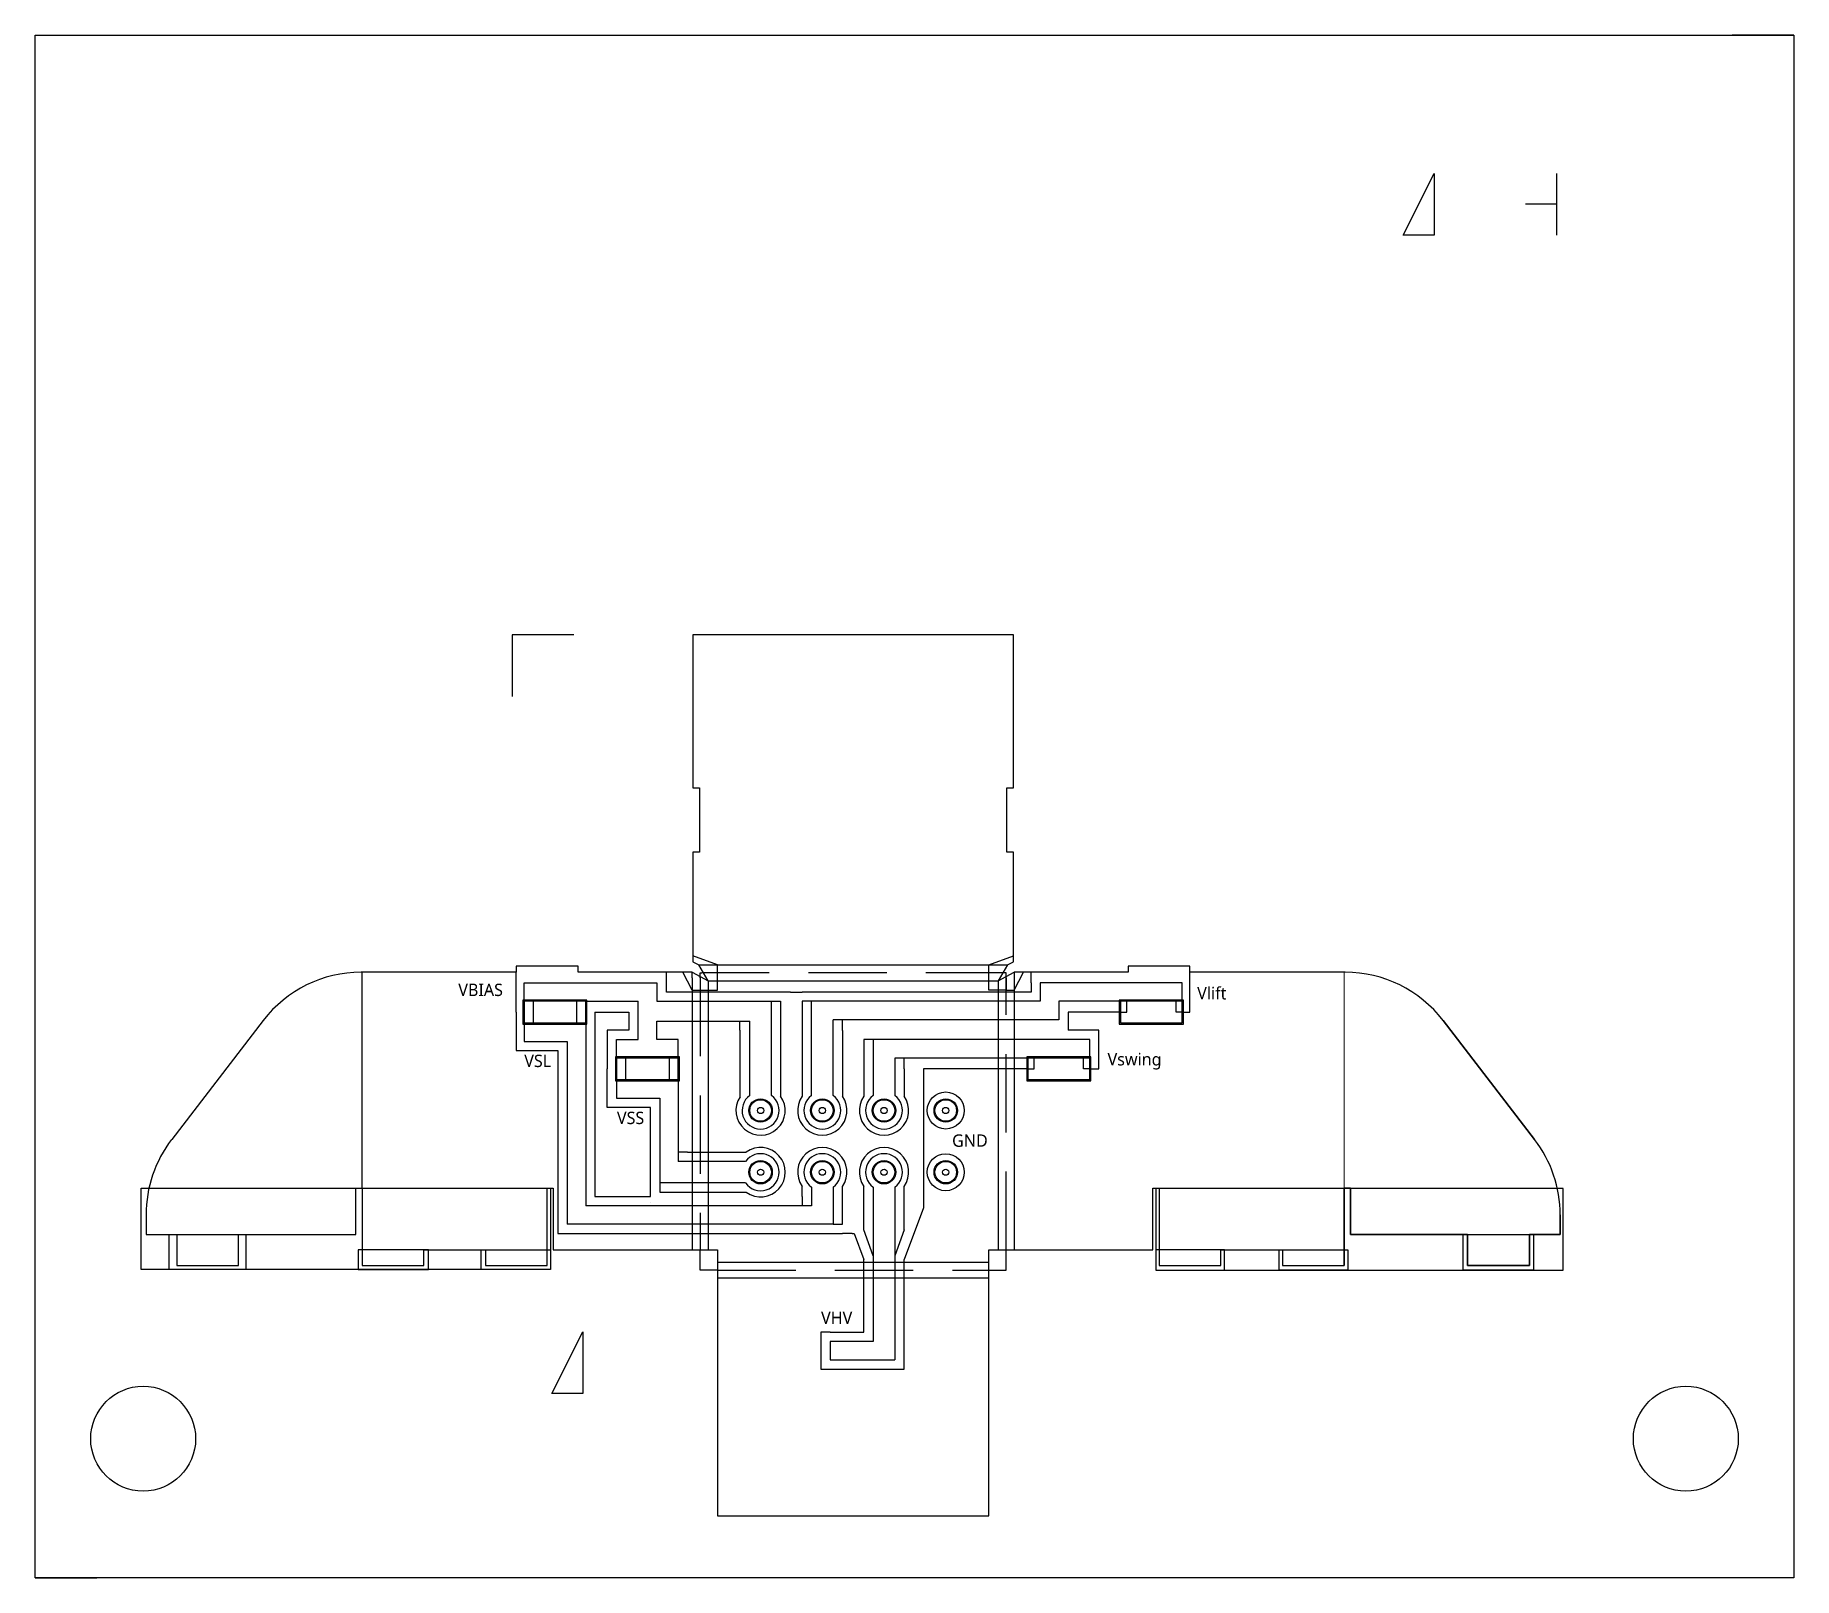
# Model space of a CAD drawing. Header units: millimetres. Extents: x 5.3 to 33.8, y 19.4 to 44.4.
import ezdxf

# ---------------------------------------------------------------- set-up
doc = ezdxf.new("R2010")
doc.units = ezdxf.units.MM
doc.linetypes.add('CENTERX2', pattern=[20.32, 12.7, -2.54, 2.54, -2.54])
doc.linetypes.add('HIDDEN', pattern=[1.905, 1.27, -0.635])
for name, color, linetype in [('Copper', 40, 'Continuous'), ('Copper_Release', 32, 'Continuous'), ('FR4', 50, 'Continuous'), ('FR4_Raster', 60, 'Continuous'), ('Markers', 134, 'Continuous'), ('Outline', 74, 'Continuous'), ('Release_100um_holes', 11, 'Continuous'), ('Release_380um_holes', 10, 'Continuous'), ('Traces', 160, 'Continuous')]:
    doc.layers.add(name, color=color, linetype=linetype)

# ---------------------------------------------------------------- blocks, each defined once
blk = doc.blocks.new('*U1')
blk.add_circle((0, 0), 0.175)
blk = doc.blocks.new('*U2')
at = {"color": 0, "linetype": 'ByBlock', "lineweight": -2, "transparency": 16777216}
for p in [(0, 0), (1, 0), (2, 0), (3, 0), (0, -1), (1, -1), (2, -1), (3, -1)]:
    blk.add_blockref('*U1', p, dxfattribs=at)

msp = doc.modelspace()

# ---------------------------------------------------------------- linework, layer by layer
at = {"linetype": 'Continuous', "lineweight": 25}
for p, q in [((15.99, 34.719), (15.99, 32.239)), ((21.19, 34.719), (15.99, 34.719)), ((21.19, 32.239), (21.19, 34.719)), ((15.99, 32.239), (16.1, 32.239)), ((16.1, 32.239), (16.1, 31.199)), ((21.08, 32.239), (21.19, 32.239)), ((21.08, 31.199), (21.08, 32.239)), ((15.99, 31.199), (15.99, 29.419)), ((16.1, 31.199), (15.99, 31.199)), ((21.19, 31.199), (21.08, 31.199)), ((21.19, 29.419), (21.19, 31.199)), ((15.99, 29.419), (16.09, 29.369)), ((16.24, 29.11), (16.09, 29.369)), ((21.09, 29.369), (20.94, 29.11)), ((21.09, 29.369), (21.19, 29.419)), ((13.131, 29.25), (10.616, 29.25)), ((13.131, 29.35), (13.131, 29.25)), ((14.131, 29.35), (13.131, 29.35)), ((14.131, 29.25), (14.131, 29.35)), ((15.981, 29.25), (14.131, 29.25)), ((15.981, 29.25), (16.24, 29.11)), ((20.94, 29.11), (21.198, 29.25)), ((23.048, 29.25), (21.198, 29.25)), ((23.048, 29.35), (23.048, 29.25)), ((24.048, 29.35), (23.048, 29.35)), ((24.048, 29.25), (24.048, 29.35)), ((26.564, 29.25), (24.048, 29.25)), ((14.256, 28.78), (13.256, 28.78)), ((13.256, 28.78), (13.256, 28.43)), ((14.256, 28.43), (14.256, 28.78)), ((23.923, 28.78), (22.923, 28.78)), ((22.923, 28.78), (22.923, 28.43)), ((23.923, 28.43), (23.923, 28.78)), ((9.031, 28.47), (7.546, 26.539)), ((13.256, 28.43), (14.256, 28.43)), ((22.923, 28.43), (23.923, 28.43)), ((29.634, 26.539), (28.149, 28.47)), ((15.756, 27.86), (14.756, 27.86)), ((14.756, 27.86), (14.756, 27.51)), ((15.756, 27.51), (15.756, 27.86)), ((22.423, 27.86), (21.423, 27.86)), ((21.423, 27.86), (21.423, 27.51)), ((22.423, 27.51), (22.423, 27.86)), ((14.756, 27.51), (15.756, 27.51)), ((21.423, 27.51), (22.423, 27.51)), ((10.531, 25.75), (10.631, 25.75)), ((10.531, 25), (10.531, 25.75)), ((10.631, 25.75), (10.631, 24.5)), ((13.631, 25.75), (13.731, 25.75)), ((13.631, 24.5), (13.631, 25.75)), ((13.731, 25.75), (13.731, 24.75)), ((23.448, 25.75), (23.548, 25.75)), ((23.448, 24.75), (23.448, 25.75)), ((23.548, 25.75), (23.548, 24.5)), ((26.548, 24.5), (26.548, 25.75)), ((26.548, 25.75), (26.648, 25.75)), ((26.548, 24.5), (26.548, 25.75)), ((26.648, 25.75), (26.648, 25)), ((7.131, 25.32), (7.131, 25)), ((30.048, 25), (30.048, 25.32)), ((7.131, 25), (7.631, 25)), ((7.631, 25), (7.631, 24.5)), ((8.631, 25), (10.531, 25)), ((8.631, 24.5), (8.631, 25)), ((26.648, 25), (28.548, 25)), ((28.548, 25), (28.548, 24.5)), ((29.548, 25), (30.048, 25)), ((29.548, 24.5), (29.548, 25)), ((11.631, 24.75), (12.631, 24.75)), ((11.631, 24.5), (11.631, 24.75)), ((12.631, 24.75), (12.631, 24.5)), ((13.731, 24.75), (16.39, 24.75)), ((16.39, 24.75), (16.39, 20.442)), ((20.79, 24.75), (23.448, 24.75)), ((20.79, 20.442), (20.79, 24.75)), ((24.548, 24.75), (25.548, 24.75)), ((24.548, 24.5), (24.548, 24.75)), ((25.548, 24.75), (25.548, 24.5)), ((7.631, 24.5), (8.631, 24.5)), ((10.631, 24.5), (11.631, 24.5)), ((12.631, 24.5), (13.631, 24.5)), ((23.548, 24.5), (24.548, 24.5)), ((25.548, 24.5), (26.548, 24.5)), ((28.548, 24.5), (29.548, 24.5)), ((16.39, 20.442), (20.79, 20.442))]:
    msp.add_line(p, q, dxfattribs=at)
for p, q in [((16.39, 29.369), (15.99, 29.519)), ((16.09, 29.369), (21.09, 29.369)), ((16.39, 29.16), (16.39, 29.369)), ((20.79, 29.369), (21.19, 29.519)), ((20.79, 29.24), (20.79, 29.369)), ((10.631, 25.75), (10.631, 29.25)), ((15.981, 28.96), (15.831, 29.25)), ((15.981, 29.16), (15.981, 29.25)), ((15.981, 29.16), (15.981, 24.75)), ((15.981, 29.16), (15.981, 28.96)), ((16.11, 29.16), (16.11, 29.24)), ((16.11, 29.24), (16.14, 29.24)), ((16.24, 29.11), (16.24, 24.75)), ((16.24, 29.11), (20.94, 29.11)), ((16.39, 28.96), (16.39, 29.16)), ((20.79, 29.16), (20.79, 29.24)), ((20.79, 28.96), (20.79, 29.16)), ((20.94, 29.11), (20.94, 24.75)), ((21.069, 29.24), (21.04, 29.24)), ((21.069, 29.16), (21.069, 29.24)), ((21.069, 29.16), (21.069, 28.96)), ((21.198, 29.25), (21.198, 24.75)), ((21.198, 28.96), (21.348, 29.25)), ((15.981, 28.96), (16.19, 28.96)), ((16.19, 28.96), (16.39, 28.96)), ((20.99, 28.96), (20.79, 28.96)), ((21.069, 28.96), (20.99, 28.96)), ((21.069, 28.96), (21.198, 28.96)), ((16.11, 24.421), (16.11, 24.75)), ((16.39, 24.551), (20.79, 24.551)), ((21.069, 24.421), (21.069, 24.75)), ((16.39, 24.421), (16.11, 24.421)), ((20.79, 24.291), (16.39, 24.291)), ((20.79, 24.421), (21.069, 24.421))]:
    msp.add_line(p, q)
at = {"linetype": 'HIDDEN'}
for p, q in [((16.11, 29.16), (16.11, 24.75)), ((21.04, 29.24), (16.14, 29.24)), ((21.069, 24.75), (21.069, 29.16)), ((16.39, 24.421), (20.79, 24.421))]:
    msp.add_line(p, q, dxfattribs=at)
at = {"linetype": 'CENTERX2', "lineweight": 18}
msp.add_line((26.548, 25.75), (26.548, 29.25), dxfattribs=at)
at = {"linetype": 'Continuous', "lineweight": 25}
for centre, start, end in [((10.616, 27.25), 90, 142.4314), ((26.564, 27.25), 37.5686, 90), ((9.131, 25.32), 142.4314, 180), ((28.048, 25.32), 0, 37.5686)]:
    msp.add_arc(centre, 2, start, end, dxfattribs=at)
at = {"layer": 'Copper'}
for p, q in [((33.834, 44.436), (32.834, 44.436)), ((33.834, 44.436), (33.834, 43.436)), ((13.131, 28.605), (13.131, 29.25)), ((13.256, 28.78), (13.256, 29.08)), ((13.256, 29.08), (15.406, 29.08)), ((15.406, 29.08), (15.406, 28.78)), ((15.565, 28.93), (15.565, 29.25)), ((21.473, 29.08), (21.473, 29.25)), ((21.473, 29.08), (21.473, 28.93)), ((23.923, 29.08), (21.623, 29.08)), ((21.623, 29.08), (21.623, 28.78)), ((23.923, 28.78), (23.923, 29.08)), ((24.048, 28.605), (24.048, 29.25)), ((17.415, 28.93), (15.565, 28.93)), ((17.575, 28.93), (17.415, 28.93)), ((17.575, 28.93), (17.605, 28.93)), ((17.605, 28.93), (17.765, 28.93)), ((17.915, 28.93), (17.765, 28.93)), ((21.473, 28.93), (17.915, 28.93)), ((13.131, 28.605), (13.131, 28.13)), ((13.406, 28.78), (13.406, 28.43)), ((14.106, 28.78), (14.106, 28.43)), ((14.256, 28.78), (15.106, 28.78)), ((14.406, 28.605), (14.956, 28.605)), ((14.406, 28.605), (14.406, 25.617)), ((14.956, 28.605), (14.956, 28.31)), ((15.106, 28.16), (15.106, 28.78)), ((15.406, 28.78), (17.265, 28.78)), ((17.265, 28.78), (17.415, 28.78)), ((17.415, 28.78), (17.415, 27.243)), ((17.765, 28.78), (17.765, 27.243)), ((17.915, 28.78), (17.765, 28.78)), ((21.623, 28.78), (17.915, 28.78)), ((22.923, 28.78), (21.923, 28.78)), ((21.923, 28.78), (21.923, 28.48)), ((22.923, 28.605), (22.073, 28.605)), ((22.073, 28.605), (22.073, 28.31)), ((22.923, 28.605), (23.023, 28.605)), ((23.023, 28.605), (23.023, 28.78)), ((23.823, 28.605), (23.823, 28.78)), ((23.923, 28.605), (23.823, 28.605)), ((23.923, 28.605), (24.048, 28.605)), ((13.256, 28.43), (13.256, 28.13)), ((14.256, 28.43), (14.256, 25.467)), ((14.956, 28.31), (14.606, 28.31)), ((14.606, 28.31), (14.606, 27.685)), ((15.406, 28.16), (15.406, 28.46)), ((15.406, 28.46), (16.756, 28.46)), ((16.756, 28.31), (16.756, 28.46)), ((16.756, 28.31), (16.756, 27.231)), ((21.923, 28.48), (18.415, 28.48)), ((18.415, 28.305), (18.415, 28.48)), ((18.415, 28.305), (18.415, 27.243)), ((22.573, 28.31), (22.073, 28.31)), ((22.573, 27.685), (22.573, 28.31)), ((13.131, 28.13), (13.131, 27.98)), ((13.131, 27.98), (13.806, 27.98)), ((13.256, 28.13), (13.956, 28.13)), ((13.806, 27.98), (13.806, 25.167)), ((13.956, 28.13), (13.956, 25.167)), ((14.756, 27.86), (14.756, 28.16)), ((14.756, 28.16), (15.106, 28.16)), ((15.756, 28.16), (15.406, 28.16)), ((15.756, 27.86), (15.756, 28.16)), ((18.765, 28.16), (18.765, 27.243)), ((18.915, 28.16), (18.765, 28.16)), ((22.423, 28.16), (18.915, 28.16)), ((22.423, 27.86), (22.423, 28.16)), ((14.606, 27.06), (14.606, 27.685)), ((14.606, 27.685), (14.606, 27.685)), ((14.906, 27.51), (14.906, 27.86)), ((15.606, 27.86), (15.606, 27.51)), ((21.423, 27.86), (19.415, 27.86)), ((19.415, 27.685), (19.415, 27.86)), ((19.415, 27.685), (19.415, 27.243)), ((21.423, 27.685), (19.732, 27.685)), ((19.732, 27.685), (19.732, 25.43)), ((21.423, 27.685), (21.523, 27.685)), ((21.523, 27.685), (21.523, 27.86)), ((22.323, 27.685), (22.323, 27.86)), ((22.423, 27.685), (22.323, 27.685)), ((22.423, 27.685), (22.573, 27.685)), ((14.756, 27.51), (14.756, 27.21)), ((15.756, 27.51), (15.756, 26.335)), ((14.756, 27.21), (15.456, 27.21)), ((15.456, 27.21), (15.456, 25.835)), ((15.306, 27.06), (14.606, 27.06)), ((15.306, 25.685), (15.306, 27.06)), ((15.906, 26.335), (15.756, 26.335)), ((15.906, 26.335), (16.856, 26.335)), ((15.306, 25.617), (15.306, 25.685)), ((15.456, 25.835), (15.456, 25.685)), ((15.456, 25.685), (16.856, 25.685)), ((17.765, 25.617), (17.765, 25.777)), ((18.415, 25.167), (18.415, 25.777)), ((18.765, 25.077), (18.765, 25.777)), ((19.415, 25.077), (19.415, 25.777)), ((17.765, 25.467), (14.256, 25.467)), ((14.406, 25.617), (15.306, 25.617)), ((15.306, 25.525), (15.306, 25.525)), ((17.765, 25.617), (17.765, 25.467)), ((19.732, 25.43), (19.415, 24.597)), ((13.806, 25.167), (13.806, 25.017)), ((18.265, 25.167), (13.956, 25.167)), ((18.265, 25.167), (18.415, 25.167)), ((13.806, 25.017), (18.265, 25.017)), ((18.265, 25.017), (18.415, 25.017)), ((18.575, 25.017), (18.415, 25.017)), ((18.575, 25.017), (18.605, 25.017)), ((18.605, 25.017), (18.765, 24.597)), ((18.915, 24.654), (18.765, 25.077)), ((19.415, 25.077), (19.265, 24.654)), ((18.765, 23.417), (18.765, 24.597)), ((18.915, 24.654), (18.915, 23.267)), ((19.265, 24.654), (19.265, 22.967)), ((19.415, 22.817), (19.415, 24.597)), ((18.215, 23.417), (18.065, 23.417)), ((18.065, 23.417), (18.065, 22.817)), ((18.215, 23.417), (18.765, 23.417)), ((18.915, 23.267), (18.215, 23.267)), ((18.215, 23.267), (18.215, 22.967)), ((18.065, 22.817), (19.415, 22.817)), ((18.215, 22.967), (19.265, 22.967)), ((5.334, 19.437), (5.334, 20.437)), ((5.334, 19.437), (6.334, 19.437))]:
    msp.add_line(p, q, dxfattribs=at)
at = {"layer": 'Copper', "linetype": 'Continuous', "lineweight": 25}
for p, q in [((13.131, 29.35), (13.131, 29.25)), ((14.131, 29.35), (13.131, 29.35)), ((14.131, 29.25), (14.131, 29.35)), ((15.565, 29.25), (14.131, 29.25)), ((23.048, 29.25), (21.473, 29.25)), ((23.048, 29.35), (23.048, 29.25)), ((24.048, 29.35), (23.048, 29.35)), ((24.048, 29.25), (24.048, 29.35)), ((13.406, 28.78), (13.256, 28.78)), ((14.256, 28.78), (14.106, 28.78)), ((23.023, 28.78), (22.923, 28.78)), ((23.923, 28.78), (23.823, 28.78)), ((13.256, 28.43), (13.406, 28.43)), ((14.106, 28.43), (14.256, 28.43)), ((14.906, 27.86), (14.756, 27.86)), ((15.756, 27.86), (15.606, 27.86)), ((21.523, 27.86), (21.423, 27.86)), ((22.423, 27.86), (22.323, 27.86)), ((14.756, 27.51), (14.906, 27.51)), ((15.606, 27.51), (15.756, 27.51))]:
    msp.add_line(p, q, dxfattribs=at)
at = {"layer": 'Copper'}
for centre, start, end in [((17.09, 27.01), 146.5249, 35.6591), ((18.09, 27.01), 144.3409, 35.6591), ((19.09, 27.01), 144.3409, 35.6591), ((17.09, 26.01), 234.3409, 125.6591), ((18.09, 26.01), 324.3409, 215.6591), ((19.09, 26.01), 324.3409, 215.6591)]:
    msp.add_arc(centre, 0.4, start, end, dxfattribs=at)
at = {"layer": 'Copper_Release'}
for points in [[(13.686, 24.434), (7.051, 24.434), (7.051, 25.75), (13.686, 25.75)], [(23.497, 24.422), (30.094, 24.422), (30.094, 25.744), (23.497, 25.744)]]:
    msp.add_lwpolyline(points, close=True, dxfattribs=at)
at = {"layer": 'FR4'}
for p, q in [((16.39, 29.369), (20.79, 29.369)), ((16.39, 29.11), (16.39, 29.369)), ((20.79, 29.24), (20.79, 29.369)), ((16.39, 29.11), (20.79, 29.11)), ((20.79, 29.11), (20.79, 29.24)), ((15.981, 28.96), (15.981, 24.75)), ((15.981, 28.96), (16.24, 28.96)), ((16.24, 28.96), (16.24, 24.75)), ((20.94, 28.96), (20.94, 24.75)), ((21.069, 28.96), (20.94, 28.96)), ((21.069, 28.96), (21.198, 28.96)), ((21.198, 28.96), (21.198, 24.75)), ((16.39, 24.551), (20.79, 24.551)), ((20.79, 24.291), (16.39, 24.291))]:
    msp.add_line(p, q, dxfattribs=at)
at = {"layer": 'FR4', "linetype": 'Continuous', "lineweight": 25}
for p, q in [((15.981, 24.75), (16.24, 24.75)), ((16.39, 24.551), (16.39, 24.291)), ((20.79, 24.291), (20.79, 24.551)), ((20.94, 24.75), (21.198, 24.75))]:
    msp.add_line(p, q, dxfattribs=at)
at = {"layer": 'FR4_Raster'}
for points in [[(7.508, 25), (8.746, 25), (8.746, 24.434), (7.508, 24.434)], [(28.476, 25), (29.615, 25), (29.615, 24.422), (28.476, 24.422)], [(11.709, 24.75), (10.569, 24.75), (10.569, 24.434), (11.709, 24.434)], [(12.562, 24.75), (13.686, 24.75), (13.686, 24.434), (12.562, 24.434)], [(24.605, 24.75), (23.497, 24.75), (23.497, 24.422), (24.605, 24.422)], [(25.495, 24.75), (26.605, 24.75), (26.605, 24.422), (25.495, 24.422)]]:
    msp.add_lwpolyline(points, close=True, dxfattribs=at)
at = {"layer": 'Markers'}
for p, q in [((27.503, 41.197), (28.003, 42.197)), ((28.003, 42.197), (28.003, 41.197)), ((29.988, 42.197), (29.988, 41.197)), ((29.988, 41.697), (29.488, 41.697)), ((28.003, 41.197), (27.503, 41.197)), ((14.063, 34.719), (13.063, 34.719)), ((13.063, 34.719), (13.063, 33.719)), ((13.708, 22.424), (14.208, 23.424)), ((14.208, 23.424), (14.208, 22.424)), ((14.208, 22.424), (13.708, 22.424))]:
    msp.add_line(p, q, dxfattribs=at)
at = {"layer": 'Outline'}
msp.add_lwpolyline([(33.834, 44.436), (33.834, 19.437), (5.334, 19.437), (5.334, 44.436)], close=True, dxfattribs=at)
for centre in [(7.084, 21.691), (32.084, 21.691)]:
    msp.add_circle(centre, 0.85, dxfattribs=at)
at = {"layer": 'Release_100um_holes', "linetype": 'Continuous', "lineweight": 25}
for p, q in [((15.99, 34.719), (15.99, 32.239)), ((21.19, 34.719), (15.99, 34.719)), ((21.19, 32.239), (21.19, 34.719)), ((15.99, 32.239), (16.1, 32.239)), ((16.1, 32.239), (16.1, 31.199)), ((21.08, 32.239), (21.19, 32.239)), ((21.08, 31.199), (21.08, 32.239)), ((15.99, 31.199), (15.99, 29.519)), ((16.1, 31.199), (15.99, 31.199)), ((21.19, 31.199), (21.08, 31.199)), ((21.19, 29.519), (21.19, 31.199)), ((13.131, 29.25), (10.616, 29.25)), ((13.131, 29.35), (13.131, 29.25)), ((14.131, 29.35), (13.131, 29.35)), ((14.131, 29.25), (14.131, 29.35)), ((15.831, 29.25), (14.131, 29.25)), ((23.048, 29.25), (21.348, 29.25)), ((23.048, 29.35), (23.048, 29.25)), ((24.048, 29.35), (23.048, 29.35)), ((24.048, 29.25), (24.048, 29.35)), ((26.564, 29.25), (24.048, 29.25)), ((14.276, 28.8), (13.236, 28.8)), ((13.236, 28.8), (13.236, 28.41)), ((14.276, 28.41), (14.276, 28.8)), ((23.943, 28.8), (22.903, 28.8)), ((22.903, 28.8), (22.903, 28.41)), ((23.943, 28.41), (23.943, 28.8)), ((9.031, 28.47), (7.546, 26.539)), ((13.236, 28.41), (14.276, 28.41)), ((22.903, 28.41), (23.943, 28.41)), ((28.149, 28.47), (29.634, 26.539)), ((15.776, 27.88), (14.736, 27.88)), ((14.736, 27.88), (14.736, 27.49)), ((15.776, 27.49), (15.776, 27.88)), ((22.443, 27.88), (21.403, 27.88)), ((21.403, 27.88), (21.403, 27.49)), ((22.443, 27.49), (22.443, 27.88)), ((14.736, 27.49), (15.776, 27.49)), ((21.403, 27.49), (22.443, 27.49)), ((10.531, 25.75), (10.631, 25.75)), ((10.531, 25), (10.531, 25.75)), ((10.631, 25.75), (10.631, 24.5)), ((13.631, 25.75), (13.731, 25.75)), ((13.631, 24.5), (13.631, 25.75)), ((13.731, 25.75), (13.731, 24.75)), ((23.448, 25.75), (23.548, 25.75)), ((23.448, 24.75), (23.448, 25.75)), ((23.548, 25.75), (23.548, 24.5)), ((26.548, 24.5), (26.548, 25.75)), ((26.548, 25.75), (26.548, 24.5)), ((26.648, 25.75), (26.548, 25.75)), ((26.648, 25), (26.648, 25.75)), ((7.131, 25.32), (7.131, 25)), ((30.048, 25.32), (30.048, 25)), ((7.131, 25), (7.631, 25)), ((7.631, 25), (7.631, 24.5)), ((8.631, 25), (10.531, 25)), ((8.631, 24.5), (8.631, 25)), ((28.548, 25), (26.648, 25)), ((28.548, 24.5), (28.548, 25)), ((29.548, 25), (29.548, 24.5)), ((30.048, 25), (29.548, 25)), ((11.631, 24.75), (12.631, 24.75)), ((11.631, 24.5), (11.631, 24.75)), ((12.631, 24.75), (12.631, 24.5)), ((13.731, 24.75), (16.39, 24.75)), ((16.39, 24.75), (16.39, 20.442)), ((20.79, 24.75), (23.448, 24.75)), ((20.79, 20.442), (20.79, 24.75)), ((24.548, 24.75), (25.548, 24.75)), ((24.548, 24.5), (24.548, 24.75)), ((25.548, 24.75), (25.548, 24.5)), ((7.631, 24.5), (8.631, 24.5)), ((10.631, 24.5), (11.631, 24.5)), ((12.631, 24.5), (13.631, 24.5)), ((23.548, 24.5), (24.548, 24.5)), ((25.548, 24.5), (26.548, 24.5)), ((29.548, 24.5), (28.548, 24.5)), ((16.39, 20.442), (20.79, 20.442))]:
    msp.add_line(p, q, dxfattribs=at)
at = {"layer": 'Release_100um_holes'}
for p, q in [((16.39, 29.369), (15.99, 29.519)), ((16.39, 29.16), (16.39, 29.369)), ((20.79, 29.369), (21.19, 29.519)), ((20.79, 29.24), (20.79, 29.369)), ((15.981, 28.96), (15.831, 29.25)), ((16.39, 28.96), (16.39, 29.16)), ((20.79, 29.16), (20.79, 29.24)), ((20.79, 28.96), (20.79, 29.16)), ((21.198, 28.96), (21.348, 29.25)), ((15.981, 28.96), (16.19, 28.96)), ((16.19, 28.96), (16.39, 28.96)), ((20.99, 28.96), (20.79, 28.96)), ((21.069, 28.96), (20.99, 28.96)), ((21.069, 28.96), (21.198, 28.96))]:
    msp.add_line(p, q, dxfattribs=at)
for centre in [(17.09, 27.01), (18.09, 27.01), (19.09, 27.01), (20.09, 27.01), (17.09, 26.01), (18.09, 26.01), (19.09, 26.01), (20.09, 26.01)]:
    msp.add_circle(centre, 0.05, dxfattribs=at)
at = {"layer": 'Release_100um_holes', "linetype": 'Continuous', "lineweight": 25}
for centre, start, end in [((10.616, 27.25), 90, 142.4314), ((26.564, 27.25), 37.5686, 90), ((9.131, 25.32), 142.4314, 180), ((28.048, 25.32), 0, 37.5686)]:
    msp.add_arc(centre, 2, start, end, dxfattribs=at)
at = {"layer": 'Release_380um_holes', "linetype": 'Continuous', "lineweight": 25}
for p, q in [((15.99, 34.719), (15.99, 32.239)), ((21.19, 34.719), (15.99, 34.719)), ((21.19, 32.239), (21.19, 34.719)), ((15.99, 32.239), (16.1, 32.239)), ((16.1, 32.239), (16.1, 31.199)), ((21.08, 32.239), (21.19, 32.239)), ((21.08, 31.199), (21.08, 32.239)), ((15.99, 31.199), (15.99, 29.519)), ((16.1, 31.199), (15.99, 31.199)), ((21.19, 31.199), (21.08, 31.199)), ((21.19, 29.519), (21.19, 31.199)), ((13.131, 29.25), (10.616, 29.25)), ((13.131, 29.35), (13.131, 29.25)), ((14.131, 29.35), (13.131, 29.35)), ((14.131, 29.25), (14.131, 29.35)), ((15.831, 29.25), (14.131, 29.25)), ((23.048, 29.25), (21.348, 29.25)), ((23.048, 29.35), (23.048, 29.25)), ((24.048, 29.35), (23.048, 29.35)), ((24.048, 29.25), (24.048, 29.35)), ((26.564, 29.25), (24.048, 29.25)), ((14.276, 28.8), (13.236, 28.8)), ((13.236, 28.8), (13.236, 28.41)), ((14.276, 28.41), (14.276, 28.8)), ((23.943, 28.8), (22.903, 28.8)), ((22.903, 28.8), (22.903, 28.41)), ((23.943, 28.41), (23.943, 28.8)), ((9.031, 28.47), (7.546, 26.539)), ((13.236, 28.41), (14.276, 28.41)), ((22.903, 28.41), (23.943, 28.41)), ((28.149, 28.47), (29.634, 26.539)), ((15.776, 27.88), (14.736, 27.88)), ((14.736, 27.88), (14.736, 27.49)), ((15.776, 27.49), (15.776, 27.88)), ((22.443, 27.88), (21.403, 27.88)), ((21.403, 27.88), (21.403, 27.49)), ((22.443, 27.49), (22.443, 27.88)), ((14.736, 27.49), (15.776, 27.49)), ((21.403, 27.49), (22.443, 27.49)), ((10.531, 25.75), (10.631, 25.75)), ((10.531, 25), (10.531, 25.75)), ((10.631, 25.75), (10.631, 24.5)), ((13.631, 25.75), (13.731, 25.75)), ((13.631, 24.5), (13.631, 25.75)), ((13.731, 25.75), (13.731, 24.75)), ((23.448, 25.75), (23.548, 25.75)), ((23.448, 24.75), (23.448, 25.75)), ((23.548, 25.75), (23.548, 24.5)), ((26.548, 24.5), (26.548, 25.75)), ((26.548, 25.75), (26.548, 24.5)), ((26.648, 25.75), (26.548, 25.75)), ((26.648, 25), (26.648, 25.75)), ((7.131, 25.32), (7.131, 25)), ((30.048, 25.32), (30.048, 25)), ((7.131, 25), (7.631, 25)), ((7.631, 25), (7.631, 24.5)), ((8.631, 25), (10.531, 25)), ((8.631, 24.5), (8.631, 25)), ((28.548, 25), (26.648, 25)), ((28.548, 24.5), (28.548, 25)), ((29.548, 25), (29.548, 24.5)), ((30.048, 25), (29.548, 25)), ((11.631, 24.75), (12.631, 24.75)), ((11.631, 24.5), (11.631, 24.75)), ((12.631, 24.75), (12.631, 24.5)), ((13.731, 24.75), (16.39, 24.75)), ((16.39, 24.75), (16.39, 20.442)), ((20.79, 24.75), (23.448, 24.75)), ((20.79, 20.442), (20.79, 24.75)), ((24.548, 24.75), (25.548, 24.75)), ((24.548, 24.5), (24.548, 24.75)), ((25.548, 24.75), (25.548, 24.5)), ((7.631, 24.5), (8.631, 24.5)), ((10.631, 24.5), (11.631, 24.5)), ((12.631, 24.5), (13.631, 24.5)), ((23.548, 24.5), (24.548, 24.5)), ((25.548, 24.5), (26.548, 24.5)), ((29.548, 24.5), (28.548, 24.5)), ((16.39, 20.442), (20.79, 20.442))]:
    msp.add_line(p, q, dxfattribs=at)
at = {"layer": 'Release_380um_holes'}
for p, q in [((16.39, 29.369), (15.99, 29.519)), ((16.39, 29.16), (16.39, 29.369)), ((20.79, 29.369), (21.19, 29.519)), ((20.79, 29.24), (20.79, 29.369)), ((15.981, 28.96), (15.831, 29.25)), ((16.39, 28.96), (16.39, 29.16)), ((20.79, 29.16), (20.79, 29.24)), ((20.79, 28.96), (20.79, 29.16)), ((21.198, 28.96), (21.348, 29.25)), ((15.981, 28.96), (16.19, 28.96)), ((16.19, 28.96), (16.39, 28.96)), ((20.99, 28.96), (20.79, 28.96)), ((21.069, 28.96), (20.99, 28.96)), ((21.069, 28.96), (21.198, 28.96))]:
    msp.add_line(p, q, dxfattribs=at)
for centre in [(17.09, 27.01), (18.09, 27.01), (19.09, 27.01), (20.09, 27.01), (17.09, 26.01), (18.09, 26.01), (19.09, 26.01), (20.09, 26.01)]:
    msp.add_circle(centre, 0.19, dxfattribs=at)
at = {"layer": 'Release_380um_holes', "linetype": 'Continuous', "lineweight": 25}
for centre, start, end in [((10.616, 27.25), 90, 142.4314), ((26.564, 27.25), 37.5686, 90), ((9.131, 25.32), 142.4314, 180), ((28.048, 25.32), 0, 37.5686)]:
    msp.add_arc(centre, 2, start, end, dxfattribs=at)
at = {"layer": 'Traces', "linetype": 'Continuous', "lineweight": 25}
for p, q in [((15.99, 34.719), (15.99, 32.239)), ((21.19, 34.719), (15.99, 34.719)), ((21.19, 32.239), (21.19, 34.719)), ((15.99, 32.239), (16.1, 32.239)), ((16.1, 32.239), (16.1, 31.199)), ((21.08, 32.239), (21.19, 32.239)), ((21.08, 31.199), (21.08, 32.239)), ((15.99, 31.199), (15.99, 29.519)), ((16.1, 31.199), (15.99, 31.199)), ((21.19, 31.199), (21.08, 31.199)), ((21.19, 29.519), (21.19, 31.199)), ((13.131, 29.25), (10.616, 29.25)), ((13.131, 29.35), (13.131, 29.25)), ((14.131, 29.35), (13.131, 29.35)), ((14.131, 29.25), (14.131, 29.35)), ((15.831, 29.25), (14.131, 29.25)), ((23.048, 29.25), (21.348, 29.25)), ((23.048, 29.35), (23.048, 29.25)), ((24.048, 29.35), (23.048, 29.35)), ((24.048, 29.25), (24.048, 29.35)), ((26.564, 29.25), (24.048, 29.25)), ((14.256, 28.78), (13.256, 28.78)), ((13.256, 28.78), (13.256, 28.43)), ((14.256, 28.43), (14.256, 28.78)), ((23.923, 28.78), (22.923, 28.78)), ((22.923, 28.78), (22.923, 28.43)), ((23.923, 28.43), (23.923, 28.78)), ((9.031, 28.47), (7.546, 26.539)), ((13.256, 28.43), (14.256, 28.43)), ((22.923, 28.43), (23.923, 28.43)), ((28.149, 28.47), (29.634, 26.539)), ((15.756, 27.86), (14.756, 27.86)), ((14.756, 27.86), (14.756, 27.51)), ((15.756, 27.51), (15.756, 27.86)), ((22.423, 27.86), (21.423, 27.86)), ((21.423, 27.86), (21.423, 27.51)), ((22.423, 27.51), (22.423, 27.86)), ((14.756, 27.51), (15.756, 27.51)), ((21.423, 27.51), (22.423, 27.51)), ((10.531, 25.75), (10.631, 25.75)), ((10.531, 25), (10.531, 25.75)), ((10.631, 25.75), (10.631, 24.5)), ((13.631, 25.75), (13.731, 25.75)), ((13.631, 24.5), (13.631, 25.75)), ((13.731, 25.75), (13.731, 24.75)), ((23.448, 25.75), (23.548, 25.75)), ((23.448, 24.75), (23.448, 25.75)), ((23.548, 25.75), (23.548, 24.5)), ((26.548, 24.5), (26.548, 25.75)), ((26.648, 25.75), (26.548, 25.75)), ((26.648, 25), (26.648, 25.75)), ((7.131, 25.32), (7.131, 25)), ((30.048, 25.32), (30.048, 25)), ((7.131, 25), (7.631, 25)), ((7.631, 25), (7.631, 24.5)), ((8.631, 25), (10.531, 25)), ((8.631, 24.5), (8.631, 25)), ((28.548, 25), (26.648, 25)), ((28.548, 24.5), (28.548, 25)), ((29.548, 25), (29.548, 24.5)), ((30.048, 25), (29.548, 25)), ((11.631, 24.75), (12.631, 24.75)), ((11.631, 24.5), (11.631, 24.75)), ((12.631, 24.75), (12.631, 24.5)), ((13.731, 24.75), (16.39, 24.75)), ((16.39, 24.75), (16.39, 20.442)), ((20.79, 24.75), (23.448, 24.75)), ((20.79, 20.442), (20.79, 24.75)), ((24.548, 24.75), (25.548, 24.75)), ((24.548, 24.5), (24.548, 24.75)), ((25.548, 24.75), (25.548, 24.5)), ((7.631, 24.5), (8.631, 24.5)), ((10.631, 24.5), (11.631, 24.5)), ((12.631, 24.5), (13.631, 24.5)), ((23.548, 24.5), (24.548, 24.5)), ((25.548, 24.5), (26.548, 24.5)), ((29.548, 24.5), (28.548, 24.5)), ((16.39, 20.442), (20.79, 20.442))]:
    msp.add_line(p, q, dxfattribs=at)
at = {"layer": 'Traces'}
for p, q in [((16.39, 29.369), (15.99, 29.519)), ((16.39, 29.369), (20.79, 29.369)), ((16.39, 29.16), (16.39, 29.369)), ((20.79, 29.369), (21.19, 29.519)), ((20.79, 29.24), (20.79, 29.369)), ((13.256, 28.78), (13.256, 29.08)), ((13.256, 29.08), (15.406, 29.08)), ((15.406, 29.08), (15.406, 28.78)), ((15.981, 28.96), (15.831, 29.25)), ((16.39, 28.96), (16.39, 29.16)), ((16.39, 29.11), (20.79, 29.11)), ((20.79, 29.16), (20.79, 29.24)), ((20.79, 28.96), (20.79, 29.16)), ((21.198, 28.96), (21.348, 29.25)), ((23.923, 29.08), (21.623, 29.08)), ((21.623, 29.08), (21.623, 28.78)), ((23.923, 28.78), (23.923, 29.08)), ((15.981, 28.96), (16.19, 28.96)), ((16.19, 28.96), (16.39, 28.96)), ((20.99, 28.96), (20.79, 28.96)), ((20.94, 28.96), (20.94, 28.78)), ((21.069, 28.96), (20.99, 28.96)), ((21.069, 28.96), (21.198, 28.96)), ((21.198, 28.96), (21.198, 28.78)), ((14.256, 28.78), (15.106, 28.78)), ((15.106, 28.16), (15.106, 28.78)), ((15.406, 28.78), (17.265, 28.78)), ((17.265, 27.254), (17.265, 28.78)), ((17.915, 27.254), (17.915, 28.78)), ((21.623, 28.78), (17.915, 28.78)), ((22.923, 28.78), (21.923, 28.78)), ((21.923, 28.78), (21.923, 28.48)), ((13.256, 28.43), (13.256, 28.13)), ((14.256, 28.43), (14.256, 25.467)), ((15.406, 28.16), (15.406, 28.46)), ((15.406, 28.46), (16.915, 28.46)), ((16.915, 27.254), (16.915, 28.46)), ((18.265, 27.254), (18.265, 28.48)), ((21.923, 28.48), (18.265, 28.48)), ((20.94, 28.48), (20.94, 28.16)), ((21.198, 28.48), (21.198, 28.16)), ((13.256, 28.13), (13.956, 28.13)), ((13.956, 28.13), (13.956, 25.167)), ((14.756, 27.86), (14.756, 28.16)), ((14.756, 28.16), (15.106, 28.16)), ((15.756, 28.16), (15.406, 28.16)), ((15.756, 27.86), (15.756, 28.16)), ((22.423, 28.16), (18.915, 28.16)), ((18.915, 28.16), (18.915, 27.254)), ((22.423, 27.86), (22.423, 28.16)), ((21.423, 27.86), (19.265, 27.86)), ((19.265, 27.86), (19.265, 27.254)), ((20.94, 27.86), (20.94, 24.75)), ((21.198, 27.86), (21.198, 24.75)), ((14.756, 27.51), (14.756, 27.21)), ((15.756, 27.51), (15.756, 26.185)), ((14.756, 27.21), (15.456, 27.21)), ((15.456, 27.21), (15.456, 25.835)), ((16.846, 26.185), (15.756, 26.185)), ((16.846, 25.835), (15.456, 25.835)), ((15.981, 25.835), (15.981, 25.467)), ((16.24, 25.835), (16.24, 25.467)), ((17.915, 25.767), (17.915, 25.467)), ((18.265, 25.767), (18.265, 25.167)), ((18.915, 25.767), (18.915, 23.267)), ((19.265, 25.767), (19.265, 22.967)), ((17.915, 25.467), (14.256, 25.467)), ((18.265, 25.167), (13.956, 25.167)), ((15.981, 25.167), (15.981, 24.75)), ((16.24, 25.167), (16.24, 24.75)), ((16.39, 24.551), (18.915, 24.551)), ((19.265, 24.551), (20.79, 24.551)), ((18.915, 24.291), (16.39, 24.291)), ((20.79, 24.291), (19.265, 24.291)), ((18.915, 23.267), (18.215, 23.267)), ((18.215, 23.267), (18.215, 22.967)), ((18.215, 22.967), (19.265, 22.967))]:
    msp.add_line(p, q, dxfattribs=at)
for centre, radius in [((17.09, 27.01), 0.175), ((18.09, 27.01), 0.175), ((19.09, 27.01), 0.175), ((20.09, 27.01), 0.3), ((20.09, 27.01), 0.175), ((20.09, 26.01), 0.3), ((17.09, 26.01), 0.175), ((18.09, 26.01), 0.175), ((19.09, 26.01), 0.175), ((20.09, 26.01), 0.175)]:
    msp.add_circle(centre, radius, dxfattribs=at)
at = {"layer": 'Traces', "linetype": 'Continuous', "lineweight": 25}
for centre, start, end in [((10.616, 27.25), 90, 142.4314), ((26.564, 27.25), 37.5686, 90), ((9.131, 25.32), 142.4314, 180), ((28.048, 25.32), 0, 37.5686)]:
    msp.add_arc(centre, 2, start, end, dxfattribs=at)
at = {"layer": 'Traces'}
for centre, start, end in [((17.09, 27.01), 125.6853, 54.3147), ((18.09, 27.01), 125.6853, 54.3147), ((19.09, 27.01), 125.6853, 54.3147), ((17.09, 26.01), 215.6853, 144.3147), ((18.09, 26.01), 305.6853, 234.3147), ((19.09, 26.01), 305.6853, 234.3147)]:
    msp.add_arc(centre, 0.3, start, end, dxfattribs=at)

# ---------------------------------------------------------------- block references
at = {"rotation": 180}
msp.add_blockref('*U2', (20.09, 26.01), dxfattribs=at)

# ---------------------------------------------------------------- texts
at = {"layer": 'Copper', "char_height": 0.2, "attachment_point": 1}
for s, width, insert in [('{\\fSegoe UI|b0|i0|c0|p34;VBIAS}', 0.9083, (12.191, 29.065)), ('{\\fSegoe UI|b0|i0|c0|p34;Vlift}', 1.40538, (24.165, 29.01)), ('{\\fSegoe UI|b0|i0|c0|p34;Vswing}', 1.40538, (22.713, 27.94)), ('{\\fSegoe UI|b0|i0|c0|p34;VSL}', 1.40538, (13.26, 27.914)), ('{\\fSegoe UI|b0|i0|c0|p34;VSS}', 1.40538, (14.762, 26.99)), ('{\\fSegoe UI|b0|i0|c0|p34;GND}', 1.40538, (20.193, 26.622)), ('{\\fSegoe UI|b0|i0|c0|p34;VHV}', 1.40538, (18.07, 23.751))]:
    msp.add_mtext_dynamic_manual_height_columns(s, width=width, gutter_width=5, heights=[0], dxfattribs=dict(at, insert=insert))

doc.saveas('drawing.dxf')
